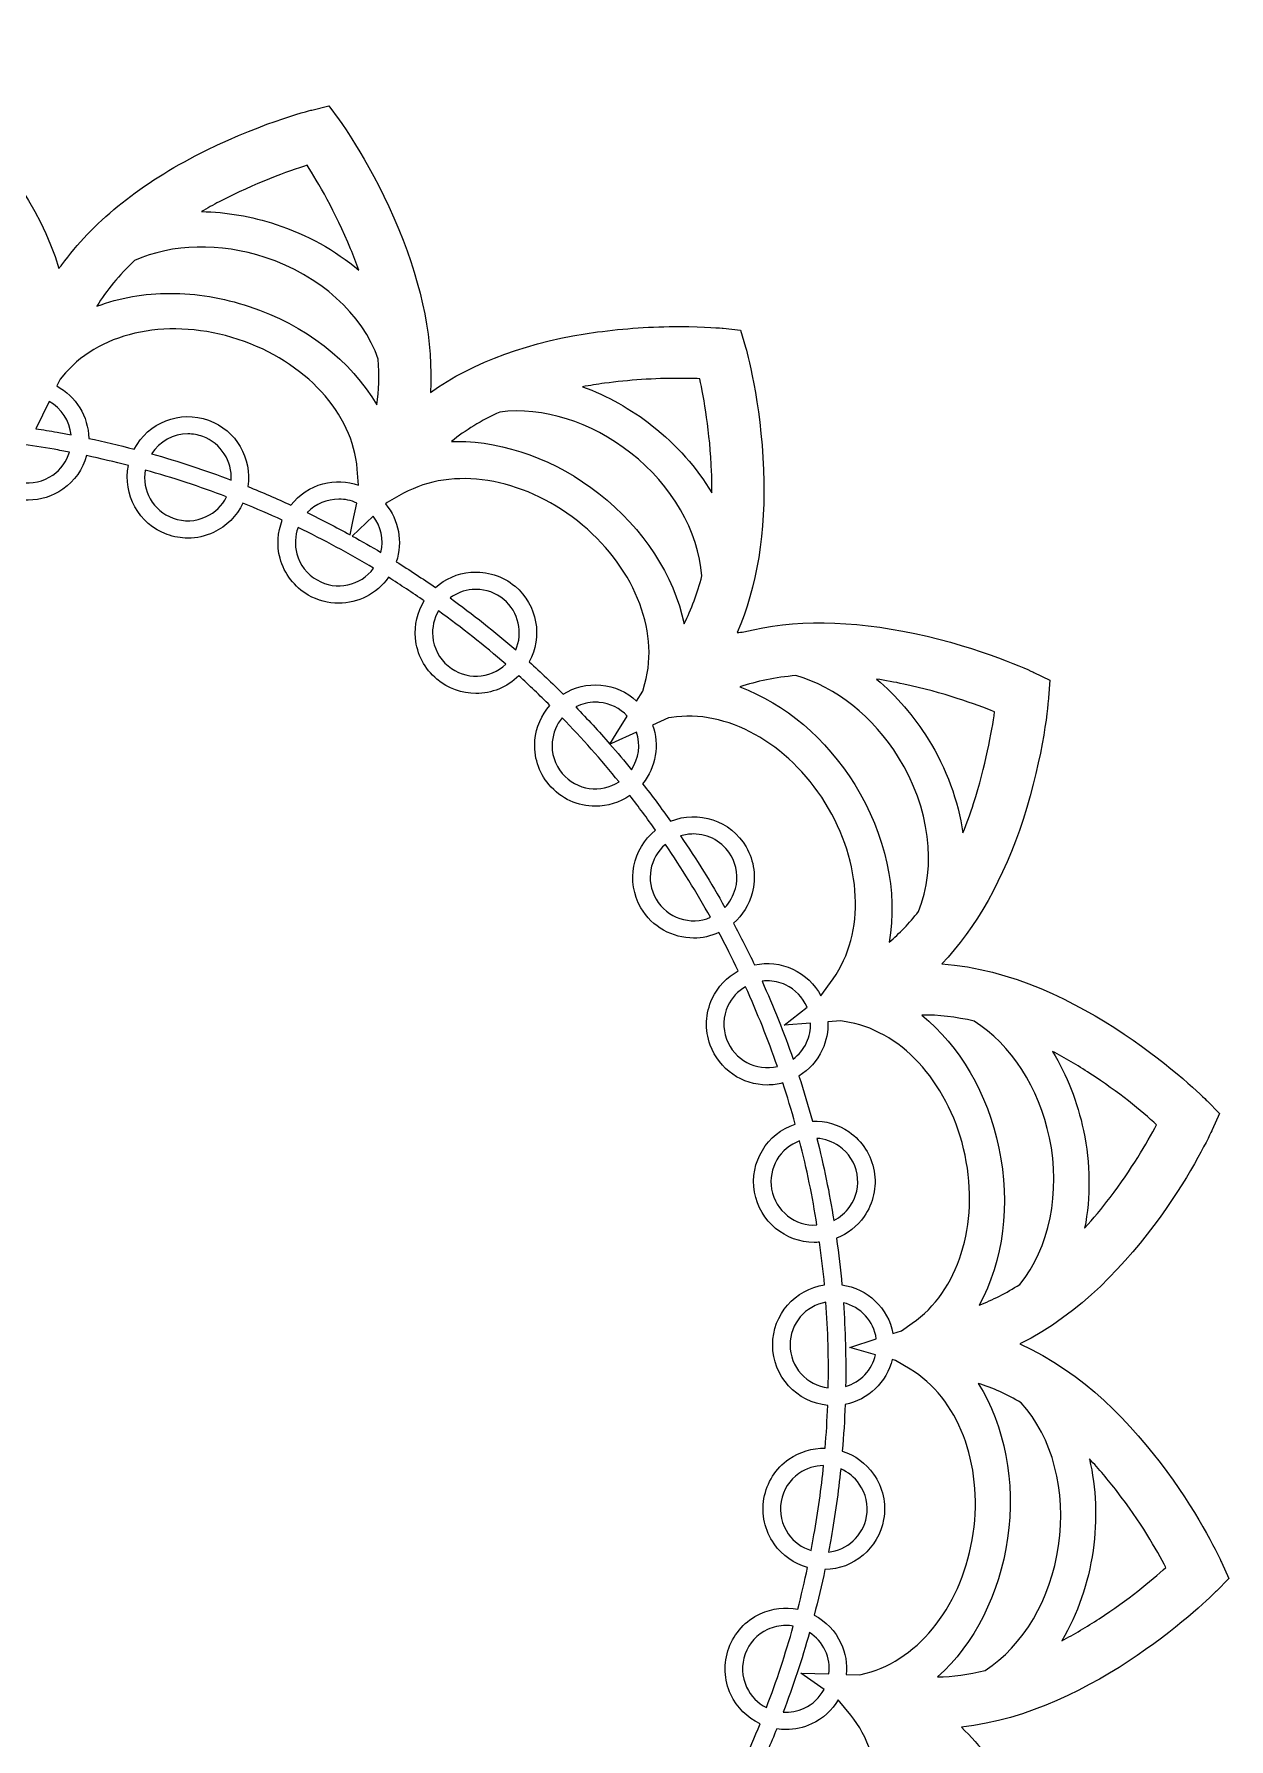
# Model space of a CAD drawing. Header units: millimetres. Extents: x 37 to 1687, y -819 to -120.
# Drawn here: x 532.8 to 670.6, y -337.6 to -141.2 of the extents above; entities that cross this region are included whole.
import ezdxf

# ---------------------------------------------------------------- set-up
doc = ezdxf.new("R2010")
doc.units = ezdxf.units.MM
doc.header["$MEASUREMENT"] = 0
doc.layers.add('Layer 3', color=7, linetype='Continuous')

msp = doc.modelspace()

# ---------------------------------------------------------------- linework, layer by layer
at = {"layer": 'Layer 3', "lineweight": 0}
for points, knots in [([(669.7, -317.27), (669.34, -316.48), (661.01, -298.54), (646.46, -292.1), (660.35, -285.28), (668.28, -268.18), (668.63, -267.43), (668.63, -267.43), (669.48, -265.57), (669.48, -265.57), (669.48, -265.57), (668.04, -264.11), (668.04, -264.11), (667.43, -263.49), (653.36, -249.42), (637.45, -248.31), (641.39, -244.19), (644.62, -238.47), (646.83, -231.66), (649.26, -224.2), (649.75, -217.9), (649.77, -217.64), (649.77, -217.64), (649.93, -215.6), (649.93, -215.6), (649.93, -215.6), (648.08, -214.72), (648.08, -214.72), (647.83, -214.6), (642.05, -211.88), (634.33, -210.23), (627.05, -208.68), (620.32, -208.6), (614.63, -210.05), (614.38, -210.07), (614.13, -210.09), (613.88, -210.13), (616.14, -204.92), (617.19, -198.48), (616.91, -191.39), (616.61, -183.54), (614.9, -177.47), (614.83, -177.22), (614.83, -177.22), (614.27, -175.26), (614.27, -175.26), (614.27, -175.26), (612.24, -175.06), (612.24, -175.06), (612.15, -175.05), (610.21, -174.86), (607.23, -174.86), (604.02, -174.86), (600.83, -175.07), (597.76, -175.49), (590.04, -176.53), (583.43, -178.93), (578.5, -182.45), (578.85, -176.76), (577.61, -170.31), (574.86, -163.66), (571.87, -156.41), (568.15, -151.27), (568, -151.05), (568, -151.05), (566.8, -149.41), (566.8, -149.41), (566.8, -149.41), (564.83, -149.91), (564.83, -149.91), (564.57, -149.97), (558.36, -151.56), (551.38, -155.2), (544.65, -158.71), (539.49, -162.93), (536.03, -167.75), (535.91, -167.88), (535.79, -168.02), (535.67, -168.16), (531.29, -153.46), (515.63, -142.76), (514.94, -142.29), (514.94, -142.29), (513.26, -141.16), (513.26, -141.16), (513.26, -141.16), (511.58, -142.29), (511.58, -142.29), (510.85, -142.78), (494.37, -154.05), (490.51, -169.37), (487.09, -164.8), (481.92, -160.64), (475.52, -157.3), (468.53, -153.66), (462.33, -152.07), (462.06, -152), (462.06, -152), (460.09, -151.51), (460.09, -151.51), (460.09, -151.51), (458.89, -153.15), (458.89, -153.15), (458.74, -153.37), (455.01, -158.55), (452.03, -165.76), (449.09, -172.88), (447.88, -179.74), (448.49, -185.72), (443.69, -182.57), (437.41, -180.4), (430.21, -179.43), (427.14, -179.01), (423.95, -178.8), (420.74, -178.8), (417.75, -178.8), (415.82, -178.99), (415.74, -179), (415.74, -179), (413.7, -179.2), (413.7, -179.2), (413.7, -179.2), (413.15, -181.16), (413.15, -181.16), (413.07, -181.41), (411.36, -187.49), (411.06, -195.33), (410.76, -203), (412, -209.86), (414.64, -215.27), (409.05, -213.93), (402.4, -214.02), (395.29, -215.54), (387.55, -217.2), (381.79, -219.91), (381.54, -220.03), (381.54, -220.03), (379.69, -220.91), (379.69, -220.91), (379.69, -220.91), (379.85, -222.94), (379.85, -222.94), (379.87, -223.21), (380.36, -229.5), (382.79, -236.97), (385.16, -244.26), (388.68, -250.27), (393.01, -254.46), (377.59, -256.15), (364.19, -269.56), (363.61, -270.15), (363.61, -270.15), (362.17, -271.6), (362.17, -271.6), (362.17, -271.6), (363.02, -273.47), (363.02, -273.47), (363.38, -274.26), (371.71, -292.2), (386.26, -298.64), (372.38, -305.46), (364.44, -322.55), (364.1, -323.31), (364.1, -323.31), (363.24, -325.17), (363.24, -325.17), (363.24, -325.17), (364.69, -326.63), (364.69, -326.63), (365.3, -327.25), (379.36, -341.32), (395.27, -342.43), (391.33, -346.55), (388.1, -352.27), (385.89, -359.08), (383.47, -366.54), (382.97, -372.84), (382.95, -373.1), (382.95, -373.1), (382.79, -375.14), (382.79, -375.14), (382.79, -375.14), (384.65, -376.02), (384.65, -376.02), (384.89, -376.13), (390.66, -378.85), (398.4, -380.51), (406.02, -382.13), (413.02, -382.14), (418.89, -380.48), (418.88, -380.5), (418.88, -380.51), (418.88, -380.53), (416.59, -385.73), (415.53, -392.24), (415.81, -399.35), (416.11, -407.2), (417.83, -413.27), (417.9, -413.52), (417.9, -413.52), (418.45, -415.48), (418.45, -415.48), (418.45, -415.48), (420.49, -415.68), (420.49, -415.68), (420.57, -415.69), (422.51, -415.87), (425.49, -415.87), (428.71, -415.87), (431.89, -415.66), (434.96, -415.25), (442.63, -414.21), (449.22, -411.83), (454.14, -408.34), (454.15, -408.6), (454.17, -408.85), (454.19, -409.11), (453.99, -414.65), (455.23, -420.69), (457.86, -427.08), (460.85, -434.32), (464.57, -439.47), (464.73, -439.69), (464.73, -439.69), (465.92, -441.33), (465.92, -441.33), (465.92, -441.33), (467.89, -440.83), (467.89, -440.83), (468.15, -440.76), (474.36, -439.17), (481.35, -435.53), (488.23, -431.95), (493.61, -427.47), (497.03, -422.51), (501.39, -437.25), (517.09, -447.98), (517.78, -448.44), (517.78, -448.44), (519.46, -449.58), (519.46, -449.58), (519.46, -449.58), (521.15, -448.44), (521.15, -448.44), (521.87, -447.95), (538.35, -436.7), (542.21, -421.37), (545.64, -425.94), (550.79, -430.09), (557.21, -433.44), (564.2, -437.08), (570.4, -438.67), (570.66, -438.73), (570.66, -438.73), (572.63, -439.23), (572.63, -439.23), (572.63, -439.23), (573.83, -437.59), (573.83, -437.59), (573.99, -437.37), (577.7, -432.22), (580.69, -424.98), (583.63, -417.85), (584.85, -410.99), (584.23, -405.01), (589.04, -408.16), (595.32, -410.33), (602.51, -411.31), (605.58, -411.72), (608.77, -411.93), (611.98, -411.93), (614.97, -411.93), (616.91, -411.74), (616.99, -411.74), (616.99, -411.74), (619.02, -411.54), (619.02, -411.54), (619.02, -411.54), (619.58, -409.58), (619.58, -409.58), (619.65, -409.32), (621.36, -403.22), (621.66, -395.41), (621.96, -387.73), (620.73, -380.88), (618.09, -375.47), (623.67, -376.8), (630.33, -376.71), (637.43, -375.2), (645.16, -373.54), (650.94, -370.82), (651.18, -370.71), (651.18, -370.71), (653.03, -369.83), (653.03, -369.83), (653.03, -369.83), (652.88, -367.79), (652.88, -367.79), (652.86, -367.53), (652.36, -361.23), (649.93, -353.77), (647.56, -346.47), (644.05, -340.46), (639.72, -336.28), (655.13, -334.58), (668.53, -321.18), (669.11, -320.59), (669.11, -320.59), (670.56, -319.13), (670.56, -319.13), (670.56, -319.13), (669.7, -317.27), (669.7, -317.27)], [0, 0, 0, 0, 1, 1, 1, 2, 2, 2, 3, 3, 3, 4, 4, 4, 5, 5, 5, 6, 6, 6, 7, 7, 7, 8, 8, 8, 9, 9, 9, 10, 10, 10, 11, 11, 11, 12, 12, 12, 13, 13, 13, 14, 14, 14, 15, 15, 15, 16, 16, 16, 17, 17, 17, 18, 18, 18, 19, 19, 19, 20, 20, 20, 21, 21, 21, 22, 22, 22, 23, 23, 23, 24, 24, 24, 25, 25, 25, 26, 26, 26, 27, 27, 27, 28, 28, 28, 29, 29, 29, 30, 30, 30, 31, 31, 31, 32, 32, 32, 33, 33, 33, 34, 34, 34, 35, 35, 35, 36, 36, 36, 37, 37, 37, 38, 38, 38, 39, 39, 39, 40, 40, 40, 41, 41, 41, 42, 42, 42, 43, 43, 43, 44, 44, 44, 45, 45, 45, 46, 46, 46, 47, 47, 47, 48, 48, 48, 49, 49, 49, 50, 50, 50, 51, 51, 51, 52, 52, 52, 53, 53, 53, 54, 54, 54, 55, 55, 55, 56, 56, 56, 57, 57, 57, 58, 58, 58, 59, 59, 59, 60, 60, 60, 61, 61, 61, 62, 62, 62, 63, 63, 63, 64, 64, 64, 65, 65, 65, 66, 66, 66, 67, 67, 67, 68, 68, 68, 69, 69, 69, 70, 70, 70, 71, 71, 71, 72, 72, 72, 73, 73, 73, 74, 74, 74, 75, 75, 75, 76, 76, 76, 77, 77, 77, 78, 78, 78, 79, 79, 79, 80, 80, 80, 81, 81, 81, 82, 82, 82, 83, 83, 83, 84, 84, 84, 85, 85, 85, 86, 86, 86, 87, 87, 87, 88, 88, 88, 89, 89, 89, 90, 90, 90, 91, 91, 91, 92, 92, 92, 93, 93, 93, 94, 94, 94, 95, 95, 95, 96, 96, 96, 97, 97, 97, 98, 98, 98, 99, 99, 99, 100, 100, 100, 101, 101, 101, 102, 102, 102, 103, 103, 103, 104, 104, 104, 104]), ([(554.16, -160.48), (558.29, -158.33), (562.11, -156.97), (564.3, -156.28), (565.52, -158.19), (567.55, -161.65), (569.31, -165.92), (569.65, -166.74), (569.96, -167.56), (570.25, -168.37), (567.54, -166.07), (564.29, -164.26), (560.71, -163.09), (557.9, -162.16), (554.97, -161.66), (552.1, -161.62), (552.78, -161.23), (553.46, -160.85), (554.16, -160.48)], [0, 0, 0, 0, 1, 1, 1, 2, 2, 2, 3, 3, 3, 4, 4, 4, 5, 5, 5, 6, 6, 6, 6]), ([(544.41, -167.25), (548.78, -165.31), (554.26, -165.18), (559.46, -166.89), (565.71, -168.94), (570.7, -173.44), (572.5, -178.63), (572.62, -180.48), (572.56, -182.24), (572.32, -183.89), (569.38, -178.81), (564.03, -174.65), (557.6, -172.54), (554.57, -171.54), (551.49, -171.04), (548.51, -171.04), (545.53, -171.04), (542.66, -171.54), (540.05, -172.52), (541.16, -170.7), (542.62, -168.94), (544.41, -167.25)], [0, 0, 0, 0, 1, 1, 1, 2, 2, 2, 3, 3, 3, 4, 4, 4, 5, 5, 5, 6, 6, 6, 7, 7, 7, 7]), ([(536.44, -180.21), (540.63, -175.36), (548.63, -173.8), (556.35, -176.34), (564.07, -178.88), (569.58, -184.88), (570.07, -191.28), (570.07, -191.28), (570.22, -193.13), (570.22, -193.13), (568.91, -192.67), (567.49, -192.62), (566.12, -192.98), (564.64, -193.38), (563.36, -194.24), (562.43, -195.44), (560.79, -194.69), (559.14, -193.98), (557.46, -193.3), (557.96, -190.07), (556.13, -186.82), (552.94, -185.66), (549.61, -184.45), (545.96, -185.94), (544.36, -188.99), (542.62, -188.54), (540.88, -188.12), (539.12, -187.75), (539.07, -185.21), (537.63, -182.9), (535.43, -181.71), (535.43, -181.71), (535.81, -180.94), (535.81, -180.94), (535.81, -180.94), (536.44, -180.21), (536.44, -180.21)], [0, 0, 0, 0, 1, 1, 1, 2, 2, 2, 3, 3, 3, 4, 4, 4, 5, 5, 5, 6, 6, 6, 7, 7, 7, 8, 8, 8, 9, 9, 9, 10, 10, 10, 11, 11, 11, 12, 12, 12, 12]), ([(598.57, -181.4), (601.37, -181.02), (604.29, -180.83), (607.23, -180.83), (608.02, -180.83), (608.8, -180.84), (609.55, -180.87), (610.03, -183.08), (610.74, -187.01), (610.92, -191.62), (610.95, -192.43), (610.96, -193.23), (610.95, -194.03), (609.21, -191.13), (606.88, -188.49), (604.08, -186.29), (601.62, -184.36), (598.88, -182.83), (596.05, -181.8), (596.88, -181.65), (597.72, -181.51), (598.57, -181.4)], [0, 0, 0, 0, 1, 1, 1, 2, 2, 2, 3, 3, 3, 4, 4, 4, 5, 5, 5, 6, 6, 6, 7, 7, 7, 7]), ([(533.01, -186.64), (533.01, -186.64), (534.55, -183.5), (534.55, -183.5), (535.96, -184.29), (536.92, -185.73), (537.09, -187.35), (536.55, -187.24), (536.01, -187.13), (535.46, -187.04), (534.65, -186.89), (533.83, -186.76), (533.01, -186.64)], [0, 0, 0, 0, 1, 1, 1, 2, 2, 2, 3, 3, 3, 4, 4, 4, 4]), ([(586.5, -184.71), (591.51, -184.1), (597.01, -185.82), (601.61, -189.44), (606.35, -193.17), (609.4, -198.45), (609.8, -203.6), (609.28, -205.61), (608.59, -207.46), (607.75, -209.11), (606.57, -203.53), (603.07, -198.16), (597.93, -194.11), (593.01, -190.24), (587.08, -188.09), (581.56, -188.09), (581.36, -188.09), (581.15, -188.09), (580.94, -188.1), (582.52, -186.82), (584.39, -185.68), (586.5, -184.71)], [0, 0, 0, 0, 1, 1, 1, 2, 2, 2, 3, 3, 3, 4, 4, 4, 5, 5, 5, 6, 6, 6, 7, 7, 7, 7]), ([(614.55, -340.43), (613.16, -339.88), (611.64, -339.79), (610.17, -340.18), (608.37, -340.66), (606.86, -341.82), (605.92, -343.44), (604.99, -345.06), (604.74, -346.95), (605.22, -348.75), (605.65, -350.36), (606.62, -351.73), (607.97, -352.67), (607.09, -354.07), (606.18, -355.44), (605.24, -356.8), (602.33, -355.02), (598.47, -355.57), (596.21, -358.26), (593.87, -361.05), (594.09, -365.15), (596.61, -367.69), (595.5, -368.91), (594.37, -370.12), (593.2, -371.29), (590.65, -369.04), (586.76, -368.92), (584.08, -371.17), (582.65, -372.37), (581.77, -374.06), (581.61, -375.92), (581.46, -377.57), (581.89, -379.17), (582.81, -380.5), (581.51, -381.52), (580.19, -382.5), (578.83, -383.46), (576.71, -380.82), (572.91, -380.03), (569.89, -381.78), (566.74, -383.6), (565.54, -387.52), (567.03, -390.76), (565.57, -391.54), (564.09, -392.28), (562.6, -392.99), (560.97, -390.01), (557.36, -388.56), (554.07, -389.76), (550.64, -391.01), (548.78, -394.68), (549.7, -398.14), (548.13, -398.66), (546.55, -399.13), (544.96, -399.57), (544.49, -398.15), (543.59, -396.91), (542.34, -396.04), (540.8, -394.96), (538.95, -394.55), (537.11, -394.88), (535.26, -395.2), (533.66, -396.22), (532.59, -397.75), (531.63, -399.12), (531.21, -400.73), (531.35, -402.37), (529.71, -402.6), (528.07, -402.79), (526.43, -402.94), (525.93, -399.57), (523.02, -396.97), (519.51, -396.97), (515.87, -396.97), (512.87, -399.76), (512.54, -403.31), (510.9, -403.25), (509.25, -403.15), (507.6, -403.02), (507.63, -401.53), (507.2, -400.08), (506.34, -398.85), (505.27, -397.32), (503.66, -396.29), (501.82, -395.97), (498.24, -395.34), (494.81, -397.56), (493.86, -400.99), (492.24, -400.65), (490.63, -400.27), (489.04, -399.86), (489.33, -398.4), (489.16, -396.9), (488.52, -395.54), (487.73, -393.84), (486.33, -392.56), (484.57, -391.92), (482.81, -391.28), (480.91, -391.36), (479.22, -392.15), (477.72, -392.85), (476.54, -394.03), (475.85, -395.51), (474.31, -394.89), (472.79, -394.24), (471.29, -393.56), (471.85, -392.17), (471.94, -390.65), (471.55, -389.18), (471.07, -387.37), (469.91, -385.86), (468.29, -384.93), (466.67, -383.99), (464.78, -383.75), (462.98, -384.23), (461.37, -384.66), (460, -385.63), (459.06, -386.97), (457.66, -386.1), (456.28, -385.19), (454.92, -384.25), (455.71, -382.98), (456.07, -381.49), (455.94, -379.97), (455.78, -378.11), (454.9, -376.42), (453.47, -375.22), (450.67, -372.88), (446.57, -373.1), (444.04, -375.62), (442.81, -374.51), (441.61, -373.38), (440.44, -372.21), (442.69, -369.66), (442.81, -365.77), (440.56, -363.09), (438.22, -360.3), (434.16, -359.8), (431.23, -361.82), (430.21, -360.52), (429.23, -359.19), (428.27, -357.84), (429.43, -356.92), (430.26, -355.66), (430.65, -354.21), (431.13, -352.4), (430.88, -350.51), (429.95, -348.89), (429.01, -347.27), (427.5, -346.12), (425.7, -345.63), (424.1, -345.21), (422.45, -345.35), (420.97, -346.03), (420.19, -344.57), (419.45, -343.1), (418.74, -341.61), (421.72, -339.98), (423.17, -336.37), (421.97, -333.08), (420.72, -329.64), (417.05, -327.78), (413.59, -328.71), (413.07, -327.14), (412.6, -325.56), (412.16, -323.96), (415.4, -322.89), (417.46, -319.57), (416.85, -316.11), (416.22, -312.52), (412.93, -310.05), (409.36, -310.36), (409.13, -308.72), (408.94, -307.08), (408.79, -305.43), (412.16, -304.93), (414.76, -302.03), (414.76, -298.52), (414.76, -294.88), (411.97, -291.88), (408.42, -291.55), (408.48, -289.9), (408.58, -288.25), (408.71, -286.61), (408.77, -286.61), (408.83, -286.61), (408.88, -286.61), (410.3, -286.61), (411.69, -286.18), (412.88, -285.34), (414.41, -284.27), (415.44, -282.67), (415.76, -280.83), (416.39, -277.25), (414.17, -273.82), (410.74, -272.87), (411.08, -271.25), (411.46, -269.64), (411.87, -268.05), (412.33, -268.14), (412.78, -268.18), (413.23, -268.18), (416.09, -268.18), (418.78, -266.42), (419.81, -263.58), (420.45, -261.82), (420.37, -259.92), (419.58, -258.23), (418.88, -256.73), (417.7, -255.55), (416.22, -254.85), (416.84, -253.32), (417.49, -251.8), (418.17, -250.31), (418.99, -250.63), (419.85, -250.8), (420.73, -250.8), (421.34, -250.8), (421.95, -250.72), (422.55, -250.56), (424.36, -250.07), (425.87, -248.91), (426.8, -247.3), (428.63, -244.13), (427.69, -240.12), (424.76, -238.07), (425.63, -236.67), (426.54, -235.29), (427.48, -233.93), (428.61, -234.62), (429.87, -234.97), (431.14, -234.97), (433.14, -234.97), (435.13, -234.12), (436.51, -232.47), (437.71, -231.04), (438.28, -229.23), (438.12, -227.36), (437.98, -225.71), (437.27, -224.2), (436.11, -223.04), (437.22, -221.82), (438.35, -220.62), (439.52, -219.45), (440.63, -220.43), (442.02, -221.04), (443.53, -221.17), (443.74, -221.19), (443.95, -221.2), (444.16, -221.2), (445.8, -221.2), (447.37, -220.63), (448.64, -219.56), (450.08, -218.36), (450.95, -216.67), (451.12, -214.81), (451.26, -213.17), (450.83, -211.57), (449.91, -210.23), (451.21, -209.22), (452.54, -208.24), (453.89, -207.28), (454.81, -208.43), (456.07, -209.26), (457.52, -209.65), (458.13, -209.82), (458.74, -209.9), (459.35, -209.9), (460.56, -209.9), (461.76, -209.58), (462.84, -208.96), (464.46, -208.02), (465.61, -206.51), (466.1, -204.7), (466.52, -203.11), (466.38, -201.46), (465.7, -199.98), (467.16, -199.2), (468.63, -198.45), (470.12, -197.74), (471.35, -200.02), (473.74, -201.4), (476.27, -201.4), (477.06, -201.4), (477.87, -201.26), (478.65, -200.97), (480.41, -200.33), (481.81, -199.05), (482.6, -197.35), (483.31, -195.85), (483.45, -194.18), (483.02, -192.59), (484.59, -192.08), (486.17, -191.6), (487.76, -191.16), (488.71, -194.02), (491.4, -195.97), (494.4, -195.97), (494.8, -195.97), (495.21, -195.93), (495.62, -195.86), (499.21, -195.23), (501.68, -191.93), (501.37, -188.36), (503.01, -188.13), (504.65, -187.94), (506.3, -187.79), (506.79, -191.17), (509.7, -193.77), (513.21, -193.77), (516.85, -193.77), (519.85, -190.98), (520.18, -187.42), (521.83, -187.48), (523.48, -187.58), (525.13, -187.72), (525.05, -191.11), (527.46, -194.16), (530.9, -194.77), (531.31, -194.84), (531.73, -194.87), (532.13, -194.87), (533.56, -194.87), (534.94, -194.44), (536.13, -193.61), (537.48, -192.66), (538.43, -191.31), (538.86, -189.74), (540.48, -190.09), (542.09, -190.47), (543.69, -190.88), (543.03, -194.21), (544.87, -197.62), (548.15, -198.82), (548.93, -199.1), (549.74, -199.25), (550.55, -199.25), (551.56, -199.25), (552.56, -199.02), (553.5, -198.59), (555, -197.89), (556.18, -196.71), (556.88, -195.22), (558.41, -195.84), (559.93, -196.49), (561.43, -197.18), (560.88, -198.57), (560.78, -200.09), (561.17, -201.56), (561.66, -203.36), (562.82, -204.87), (564.43, -205.81), (565.53, -206.44), (566.74, -206.74), (567.92, -206.74), (570.15, -206.74), (572.32, -205.68), (573.66, -203.76), (575.06, -204.64), (576.44, -205.55), (577.8, -206.49), (577.01, -207.76), (576.65, -209.24), (576.78, -210.76), (576.95, -212.63), (577.82, -214.31), (579.26, -215.51), (580.56, -216.61), (582.16, -217.15), (583.75, -217.15), (585.55, -217.15), (587.34, -216.45), (588.69, -215.11), (589.91, -216.22), (591.11, -217.36), (592.28, -218.53), (591.3, -219.64), (590.69, -221.03), (590.56, -222.54), (590.39, -224.4), (590.96, -226.22), (592.17, -227.65), (593.55, -229.3), (595.54, -230.15), (597.53, -230.15), (598.91, -230.15), (600.3, -229.74), (601.5, -228.91), (602.51, -230.21), (603.49, -231.54), (604.45, -232.9), (601.81, -235.02), (601.03, -238.82), (602.77, -241.84), (604.07, -244.08), (606.43, -245.34), (608.85, -245.34), (609.83, -245.34), (610.82, -245.13), (611.76, -244.7), (612.54, -246.16), (613.28, -247.64), (613.99, -249.13), (612.68, -249.84), (611.63, -250.93), (610.99, -252.31), (610.2, -254), (610.12, -255.9), (610.76, -257.66), (611.79, -260.5), (614.48, -262.27), (617.34, -262.27), (617.94, -262.27), (618.54, -262.19), (619.14, -262.03), (619.65, -263.6), (620.13, -265.18), (620.56, -266.77), (617.32, -267.84), (615.26, -271.16), (615.87, -274.62), (616.47, -278.02), (619.43, -280.41), (622.76, -280.41), (622.96, -280.41), (623.16, -280.4), (623.37, -280.38), (623.59, -282.02), (623.78, -283.66), (623.94, -285.3), (620.56, -285.8), (617.96, -288.71), (617.96, -292.22), (617.96, -295.86), (620.75, -298.85), (624.31, -299.19), (624.24, -300.83), (624.15, -302.48), (624.01, -304.13), (622.53, -304.1), (621.08, -304.52), (619.84, -305.39), (618.31, -306.46), (617.29, -308.07), (616.96, -309.91), (616.64, -311.75), (617.05, -313.61), (618.12, -315.14), (619.07, -316.49), (620.42, -317.44), (621.99, -317.87), (621.64, -319.49), (621.26, -321.1), (620.85, -322.69), (619.4, -322.4), (617.9, -322.57), (616.53, -323.21), (614.83, -324), (613.55, -325.4), (612.91, -327.16), (612.27, -328.91), (612.35, -330.82), (613.14, -332.51), (613.84, -334.01), (615.02, -335.19), (616.5, -335.88), (615.89, -337.42), (615.24, -338.93), (614.55, -340.43)], [0, 0, 0, 0, 1, 1, 1, 2, 2, 2, 3, 3, 3, 4, 4, 4, 5, 5, 5, 6, 6, 6, 7, 7, 7, 8, 8, 8, 9, 9, 9, 10, 10, 10, 11, 11, 11, 12, 12, 12, 13, 13, 13, 14, 14, 14, 15, 15, 15, 16, 16, 16, 17, 17, 17, 18, 18, 18, 19, 19, 19, 20, 20, 20, 21, 21, 21, 22, 22, 22, 23, 23, 23, 24, 24, 24, 25, 25, 25, 26, 26, 26, 27, 27, 27, 28, 28, 28, 29, 29, 29, 30, 30, 30, 31, 31, 31, 32, 32, 32, 33, 33, 33, 34, 34, 34, 35, 35, 35, 36, 36, 36, 37, 37, 37, 38, 38, 38, 39, 39, 39, 40, 40, 40, 41, 41, 41, 42, 42, 42, 43, 43, 43, 44, 44, 44, 45, 45, 45, 46, 46, 46, 47, 47, 47, 48, 48, 48, 49, 49, 49, 50, 50, 50, 51, 51, 51, 52, 52, 52, 53, 53, 53, 54, 54, 54, 55, 55, 55, 56, 56, 56, 57, 57, 57, 58, 58, 58, 59, 59, 59, 60, 60, 60, 61, 61, 61, 62, 62, 62, 63, 63, 63, 64, 64, 64, 65, 65, 65, 66, 66, 66, 67, 67, 67, 68, 68, 68, 69, 69, 69, 70, 70, 70, 71, 71, 71, 72, 72, 72, 73, 73, 73, 74, 74, 74, 75, 75, 75, 76, 76, 76, 77, 77, 77, 78, 78, 78, 79, 79, 79, 80, 80, 80, 81, 81, 81, 82, 82, 82, 83, 83, 83, 84, 84, 84, 85, 85, 85, 86, 86, 86, 87, 87, 87, 88, 88, 88, 89, 89, 89, 90, 90, 90, 91, 91, 91, 92, 92, 92, 93, 93, 93, 94, 94, 94, 95, 95, 95, 96, 96, 96, 97, 97, 97, 98, 98, 98, 99, 99, 99, 100, 100, 100, 101, 101, 101, 102, 102, 102, 103, 103, 103, 104, 104, 104, 105, 105, 105, 106, 106, 106, 107, 107, 107, 108, 108, 108, 109, 109, 109, 110, 110, 110, 111, 111, 111, 112, 112, 112, 113, 113, 113, 114, 114, 114, 115, 115, 115, 116, 116, 116, 117, 117, 117, 118, 118, 118, 119, 119, 119, 120, 120, 120, 121, 121, 121, 122, 122, 122, 123, 123, 123, 124, 124, 124, 125, 125, 125, 126, 126, 126, 127, 127, 127, 128, 128, 128, 129, 129, 129, 130, 130, 130, 131, 131, 131, 132, 132, 132, 133, 133, 133, 134, 134, 134, 135, 135, 135, 136, 136, 136, 137, 137, 137, 138, 138, 138, 139, 139, 139, 140, 140, 140, 141, 141, 141, 142, 142, 142, 143, 143, 143, 144, 144, 144, 145, 145, 145, 146, 146, 146, 147, 147, 147, 148, 148, 148, 149, 149, 149, 150, 150, 150, 151, 151, 151, 152, 152, 152, 153, 153, 153, 154, 154, 154, 155, 155, 155, 156, 156, 156, 156]), ([(535.12, -189.01), (535.71, -189.11), (536.3, -189.23), (536.89, -189.34), (536.57, -190.4), (535.91, -191.32), (534.99, -191.97), (533.89, -192.73), (532.57, -193.03), (531.25, -192.8), (528.84, -192.37), (527.14, -190.27), (527.12, -187.9), (529.79, -188.18), (532.45, -188.54), (535.12, -189.01)], [0, 0, 0, 0, 1, 1, 1, 2, 2, 2, 3, 3, 3, 4, 4, 4, 5, 5, 5, 5]), ([(546.35, -189.52), (547.28, -188.1), (548.87, -187.24), (550.55, -187.24), (551.12, -187.24), (551.69, -187.34), (552.26, -187.54), (554.38, -188.32), (555.67, -190.4), (555.53, -192.55), (552.53, -191.42), (549.47, -190.4), (546.35, -189.52)], [0, 0, 0, 0, 1, 1, 1, 2, 2, 2, 3, 3, 3, 4, 4, 4, 4]), ([(555.01, -194.49), (554.51, -195.49), (553.69, -196.29), (552.66, -196.77), (551.45, -197.34), (550.09, -197.4), (548.84, -196.94), (546.53, -196.1), (545.22, -193.73), (545.62, -191.4), (548.81, -192.29), (551.94, -193.32), (555.01, -194.49)], [0, 0, 0, 0, 1, 1, 1, 2, 2, 2, 3, 3, 3, 4, 4, 4, 4]), ([(575.42, -194.08), (581.02, -190.96), (589.07, -192.23), (595.45, -197.26), (601.84, -202.28), (604.96, -209.81), (603.24, -215.99), (603.24, -215.99), (602.99, -216.88), (602.99, -216.88), (602.99, -216.88), (602.28, -218.02), (602.28, -218.02), (601.15, -216.96), (599.71, -216.31), (598.14, -216.18), (596.6, -216.04), (595.1, -216.42), (593.81, -217.23), (592.54, -215.95), (591.23, -214.72), (589.9, -213.51), (591.46, -210.65), (590.85, -206.97), (588.26, -204.79), (586.82, -203.59), (585.01, -203.02), (583.15, -203.18), (581.62, -203.31), (580.21, -203.94), (579.09, -204.94), (577.61, -203.92), (576.1, -202.92), (574.57, -201.97), (575.34, -199.67), (574.85, -197.15), (573.34, -195.31), (573.34, -195.31), (573.5, -195.15), (573.5, -195.15), (573.5, -195.15), (575.42, -194.08), (575.42, -194.08)], [0, 0, 0, 0, 1, 1, 1, 2, 2, 2, 3, 3, 3, 4, 4, 4, 5, 5, 5, 6, 6, 6, 7, 7, 7, 8, 8, 8, 9, 9, 9, 10, 10, 10, 11, 11, 11, 12, 12, 12, 13, 13, 13, 14, 14, 14, 14]), ([(569.57, -197.32), (569.57, -197.32), (569.25, -198.87), (569.25, -198.87), (567.62, -197.98), (565.97, -197.12), (564.3, -196.31), (565.26, -195.3), (566.58, -194.75), (567.94, -194.75), (568.64, -194.75), (569.35, -194.89), (570.01, -195.2), (570.01, -195.2), (569.57, -197.32), (569.57, -197.32)], [0, 0, 0, 0, 1, 1, 1, 2, 2, 2, 3, 3, 3, 4, 4, 4, 5, 5, 5, 5]), ([(571.96, -202.71), (570.47, -204.73), (567.66, -205.36), (565.43, -204.07), (564.28, -203.41), (563.45, -202.33), (563.1, -201.04), (562.83, -200.03), (562.89, -198.99), (563.24, -198.02), (566.22, -199.45), (569.13, -201.02), (571.96, -202.71)], [0, 0, 0, 0, 1, 1, 1, 2, 2, 2, 3, 3, 3, 4, 4, 4, 4]), ([(572.8, -200.89), (571.71, -200.24), (570.61, -199.61), (569.5, -199), (569.5, -199), (571.9, -196.7), (571.9, -196.7), (572.8, -197.88), (573.14, -199.42), (572.8, -200.89)], [0, 0, 0, 0, 1, 1, 1, 2, 2, 2, 3, 3, 3, 3]), ([(580.78, -206.14), (581.51, -205.59), (582.38, -205.25), (583.32, -205.17), (583.47, -205.16), (583.62, -205.15), (583.76, -205.15), (584.94, -205.15), (586.06, -205.56), (586.97, -206.32), (588.7, -207.77), (589.2, -210.16), (588.34, -212.13), (585.91, -210.02), (583.38, -208.02), (580.78, -206.14)], [0, 0, 0, 0, 1, 1, 1, 2, 2, 2, 3, 3, 3, 4, 4, 4, 5, 5, 5, 5]), ([(587.19, -213.78), (585.37, -215.51), (582.51, -215.63), (580.54, -213.98), (579.52, -213.12), (578.89, -211.92), (578.77, -210.59), (578.68, -209.55), (578.92, -208.53), (579.44, -207.64), (582.11, -209.56), (584.7, -211.61), (587.19, -213.78)], [0, 0, 0, 0, 1, 1, 1, 2, 2, 2, 3, 3, 3, 4, 4, 4, 4]), ([(620.63, -215.09), (625.26, -216.4), (629.57, -219.83), (632.48, -224.51), (636.06, -230.29), (636.93, -237.09), (634.76, -242.29), (633.7, -243.63), (632.57, -244.82), (631.4, -245.81), (632.41, -240.03), (630.99, -233.4), (627.42, -227.64), (624.11, -222.3), (619.36, -218.3), (614.17, -216.4), (616.12, -215.73), (618.28, -215.29), (620.63, -215.09)], [0, 0, 0, 0, 1, 1, 1, 2, 2, 2, 3, 3, 3, 4, 4, 4, 5, 5, 5, 6, 6, 6, 6]), ([(633.07, -216.06), (637.63, -217.04), (641.42, -218.41), (643.55, -219.27), (643.23, -221.54), (642.53, -225.49), (641.12, -229.83), (640.75, -230.98), (640.34, -232.11), (639.89, -233.2), (639.35, -229.49), (637.99, -225.81), (635.88, -222.4), (634.24, -219.77), (632.21, -217.41), (629.92, -215.49), (630.96, -215.65), (632.01, -215.84), (633.07, -216.06)], [0, 0, 0, 0, 1, 1, 1, 2, 2, 2, 3, 3, 3, 4, 4, 4, 5, 5, 5, 6, 6, 6, 6]), ([(600.25, -227.34), (598.16, -228.7), (595.34, -228.32), (593.7, -226.36), (592.84, -225.34), (592.43, -224.04), (592.55, -222.71), (592.64, -221.68), (593.04, -220.73), (593.69, -219.95), (595.98, -222.3), (598.17, -224.77), (600.25, -227.34)], [0, 0, 0, 0, 1, 1, 1, 2, 2, 2, 3, 3, 3, 4, 4, 4, 4]), ([(599.92, -221.81), (599.92, -221.81), (599.19, -222.98), (599.19, -222.98), (597.91, -221.52), (596.61, -220.09), (595.26, -218.7), (595.96, -218.34), (596.73, -218.15), (597.52, -218.15), (597.67, -218.15), (597.82, -218.16), (597.96, -218.17), (599.22, -218.28), (600.35, -218.84), (601.2, -219.76), (601.2, -219.76), (599.92, -221.81), (599.92, -221.81)], [0, 0, 0, 0, 1, 1, 1, 2, 2, 2, 3, 3, 3, 4, 4, 4, 5, 5, 5, 6, 6, 6, 6]), ([(624.02, -229.75), (628.3, -236.66), (628.67, -244.8), (624.93, -250.02), (624.93, -250.02), (623.52, -252), (623.52, -252), (622.81, -250.65), (621.69, -249.58), (620.29, -248.92), (618.89, -248.27), (617.35, -248.11), (615.87, -248.43), (615.1, -246.81), (614.29, -245.2), (613.44, -243.62), (614.48, -242.71), (615.23, -241.52), (615.6, -240.15), (616.08, -238.35), (615.83, -236.46), (614.9, -234.84), (613.13, -231.77), (609.37, -230.56), (606.18, -231.87), (605.14, -230.4), (604.07, -228.96), (602.97, -227.55), (604.52, -225.64), (604.93, -223.06), (604.12, -220.79), (604.12, -220.79), (605.97, -219.97), (605.97, -219.97), (605.97, -219.97), (606.28, -219.92), (606.28, -219.92), (612.61, -218.9), (619.74, -222.85), (624.02, -229.75)], [0, 0, 0, 0, 1, 1, 1, 2, 2, 2, 3, 3, 3, 4, 4, 4, 5, 5, 5, 6, 6, 6, 7, 7, 7, 8, 8, 8, 9, 9, 9, 10, 10, 10, 11, 11, 11, 12, 12, 12, 13, 13, 13, 13]), ([(602.28, -221.61), (602.75, -223.05), (602.53, -224.66), (601.68, -225.93), (600.87, -224.93), (600.04, -223.95), (599.19, -222.98), (599.19, -222.98), (599.38, -222.9), (599.38, -222.9), (599.38, -222.9), (602.28, -221.61), (602.28, -221.61)], [0, 0, 0, 0, 1, 1, 1, 2, 2, 2, 3, 3, 3, 4, 4, 4, 4]), ([(607.35, -233.57), (607.84, -233.42), (608.33, -233.34), (608.83, -233.34), (610.56, -233.34), (612.24, -234.24), (613.17, -235.84), (613.83, -237), (614.01, -238.35), (613.67, -239.64), (613.44, -240.46), (613.02, -241.2), (612.45, -241.8), (610.88, -239), (609.18, -236.25), (607.35, -233.57)], [0, 0, 0, 0, 1, 1, 1, 2, 2, 2, 3, 3, 3, 4, 4, 4, 5, 5, 5, 5]), ([(610.79, -242.94), (608.5, -243.92), (605.78, -243.05), (604.51, -240.84), (603.28, -238.72), (603.79, -236.07), (605.59, -234.54), (607.46, -237.28), (609.2, -240.08), (610.79, -242.94)], [0, 0, 0, 0, 1, 1, 1, 2, 2, 2, 3, 3, 3, 3]), ([(618.5, -260.13), (616.06, -260.71), (613.51, -259.39), (612.64, -256.98), (612.18, -255.72), (612.24, -254.36), (612.8, -253.15), (613.24, -252.21), (613.95, -251.45), (614.83, -250.94), (616.19, -253.96), (617.42, -257.02), (618.5, -260.13)], [0, 0, 0, 0, 1, 1, 1, 2, 2, 2, 3, 3, 3, 4, 4, 4, 4]), ([(619.27, -255.36), (619.27, -255.36), (622.33, -255.13), (622.33, -255.13), (622.35, -255.9), (622.2, -256.66), (621.87, -257.38), (621.51, -258.14), (620.98, -258.79), (620.32, -259.28), (619.26, -256.24), (618.06, -253.25), (616.73, -250.31), (616.93, -250.28), (617.14, -250.26), (617.34, -250.26), (618.06, -250.26), (618.78, -250.42), (619.45, -250.73), (620.57, -251.26), (621.43, -252.16), (621.92, -253.28), (621.92, -253.28), (619.27, -255.36), (619.27, -255.36)], [0, 0, 0, 0, 1, 1, 1, 2, 2, 2, 3, 3, 3, 4, 4, 4, 5, 5, 5, 6, 6, 6, 7, 7, 7, 8, 8, 8, 8]), ([(631.83, -290.9), (631.28, -287.99), (628.9, -285.72), (625.94, -285.3), (625.78, -283.5), (625.57, -281.71), (625.32, -279.93), (626.6, -279.43), (627.7, -278.57), (628.5, -277.42), (629.57, -275.89), (629.98, -274.03), (629.66, -272.19), (629.33, -270.35), (628.31, -268.75), (626.78, -267.67), (625.52, -266.8), (624.05, -266.37), (622.54, -266.42), (622.07, -264.68), (621.55, -262.95), (620.99, -261.24), (622.15, -260.53), (623.09, -259.49), (623.68, -258.22), (624.16, -257.19), (624.37, -256.09), (624.33, -254.98), (624.33, -254.98), (625.83, -254.87), (625.83, -254.87), (625.83, -254.87), (626.83, -255.06), (626.83, -255.06), (633.13, -256.26), (638.48, -262.42), (640.14, -270.37), (641.8, -278.32), (639.35, -286.1), (634.06, -289.72), (634.06, -289.72), (632.8, -290.59), (632.8, -290.59), (632.8, -290.59), (631.83, -290.9), (631.83, -290.9)], [0, 0, 0, 0, 1, 1, 1, 2, 2, 2, 3, 3, 3, 4, 4, 4, 5, 5, 5, 6, 6, 6, 7, 7, 7, 8, 8, 8, 9, 9, 9, 10, 10, 10, 11, 11, 11, 12, 12, 12, 13, 13, 13, 14, 14, 14, 15, 15, 15, 15]), ([(641.19, -254.91), (645.44, -257.6), (648.68, -262.61), (649.87, -268.34), (651.19, -274.62), (649.87, -281.09), (646.44, -285.25), (644.88, -286.25), (643.31, -287.05), (641.77, -287.63), (644.54, -282.59), (645.4, -275.99), (644.05, -269.55), (642.73, -263.23), (639.53, -257.76), (635.14, -254.21), (637.07, -254.18), (639.09, -254.41), (641.19, -254.91)], [0, 0, 0, 0, 1, 1, 1, 2, 2, 2, 3, 3, 3, 4, 4, 4, 5, 5, 5, 6, 6, 6, 6]), ([(654.52, -260.93), (657.85, -263.09), (660.49, -265.28), (662.22, -266.84), (661.1, -268.96), (659.32, -272), (656.86, -275.24), (655.9, -276.49), (654.92, -277.68), (653.92, -278.78), (654.63, -275.18), (654.59, -271.34), (653.79, -267.52), (653.11, -264.24), (651.88, -261.13), (650.21, -258.39), (651.65, -259.14), (653.09, -259.99), (654.52, -260.93)], [0, 0, 0, 0, 1, 1, 1, 2, 2, 2, 3, 3, 3, 4, 4, 4, 5, 5, 5, 6, 6, 6, 6]), ([(623.07, -278.4), (620.57, -278.55), (618.29, -276.8), (617.84, -274.28), (617.41, -271.85), (618.83, -269.52), (621.07, -268.71), (621.89, -271.91), (622.55, -275.14), (623.07, -278.4)], [0, 0, 0, 0, 1, 1, 1, 2, 2, 2, 3, 3, 3, 3]), ([(623.06, -268.42), (623.98, -268.47), (624.86, -268.78), (625.63, -269.31), (626.73, -270.08), (627.46, -271.23), (627.69, -272.54), (627.92, -273.86), (627.63, -275.18), (626.86, -276.28), (626.38, -276.97), (625.74, -277.51), (625.01, -277.88), (624.5, -274.7), (623.85, -271.54), (623.06, -268.42)], [0, 0, 0, 0, 1, 1, 1, 2, 2, 2, 3, 3, 3, 4, 4, 4, 5, 5, 5, 5]), ([(624.36, -297.18), (621.89, -296.88), (619.96, -294.77), (619.96, -292.22), (619.96, -289.76), (621.75, -287.71), (624.1, -287.3), (624.34, -290.58), (624.43, -293.87), (624.36, -297.18)], [0, 0, 0, 0, 1, 1, 1, 2, 2, 2, 3, 3, 3, 3]), ([(626.11, -287.36), (628.1, -287.83), (629.62, -289.48), (629.91, -291.53), (629.91, -291.53), (626.85, -292.53), (626.85, -292.53), (626.85, -292.53), (629.83, -293.36), (629.83, -293.36), (629.41, -295.11), (628.08, -296.51), (626.37, -297.01), (626.42, -293.78), (626.34, -290.56), (626.11, -287.36)], [0, 0, 0, 0, 1, 1, 1, 2, 2, 2, 3, 3, 3, 4, 4, 4, 5, 5, 5, 5]), ([(626.45, -330.2), (626.57, -328.97), (626.36, -327.74), (625.83, -326.59), (625.18, -325.19), (624.09, -324.07), (622.74, -323.36), (623.19, -321.63), (623.61, -319.88), (623.98, -318.12), (627.26, -318.06), (630.16, -315.69), (630.75, -312.34), (631.08, -310.5), (630.66, -308.64), (629.59, -307.11), (628.7, -305.84), (627.44, -304.93), (625.99, -304.46), (626.14, -302.67), (626.25, -300.88), (626.31, -299.09), (628.98, -298.56), (631.1, -296.52), (631.75, -293.89), (631.75, -293.89), (632.12, -294), (632.12, -294), (632.12, -294), (633.81, -295), (633.81, -295), (639.31, -298.29), (642.24, -305.9), (641.08, -313.94), (639.92, -321.98), (634.96, -328.45), (628.75, -330.05), (628.75, -330.05), (627.99, -330.24), (627.99, -330.24), (627.99, -330.24), (626.45, -330.2), (626.45, -330.2)], [0, 0, 0, 0, 1, 1, 1, 2, 2, 2, 3, 3, 3, 4, 4, 4, 5, 5, 5, 6, 6, 6, 7, 7, 7, 8, 8, 8, 9, 9, 9, 10, 10, 10, 11, 11, 11, 12, 12, 12, 13, 13, 13, 14, 14, 14, 14]), ([(650.92, -315.36), (650.04, -321.51), (646.87, -326.88), (642.44, -329.75), (640.55, -330.2), (638.71, -330.45), (636.98, -330.49), (641.21, -326.68), (644.11, -320.97), (645.04, -314.51), (645.97, -308.02), (644.72, -301.52), (641.66, -296.66), (643.31, -297.17), (644.97, -297.92), (646.61, -298.89), (650.23, -302.89), (651.84, -309.04), (650.92, -315.36)], [0, 0, 0, 0, 1, 1, 1, 2, 2, 2, 3, 3, 3, 4, 4, 4, 5, 5, 5, 6, 6, 6, 6]), ([(623.83, -306.13), (623.56, -308.79), (623.19, -311.46), (622.72, -314.12), (622.62, -314.72), (622.5, -315.31), (622.39, -315.9), (621.33, -315.57), (620.41, -314.92), (619.76, -313.99), (619, -312.9), (618.7, -311.57), (618.93, -310.26), (619.17, -308.94), (619.9, -307.8), (620.99, -307.03), (621.83, -306.44), (622.82, -306.13), (623.83, -306.13)], [0, 0, 0, 0, 1, 1, 1, 2, 2, 2, 3, 3, 3, 4, 4, 4, 5, 5, 5, 6, 6, 6, 6]), ([(655.6, -323.77), (654.16, -324.71), (652.72, -325.56), (651.3, -326.31), (653.12, -323.22), (654.34, -319.68), (654.89, -315.93), (655.41, -312.32), (655.26, -308.72), (654.47, -305.35), (655.57, -306.52), (656.63, -307.77), (657.66, -309.1), (660.34, -312.57), (662.26, -315.91), (663.3, -317.86), (661.56, -319.42), (658.93, -321.6), (655.6, -323.77)], [0, 0, 0, 0, 1, 1, 1, 2, 2, 2, 3, 3, 3, 4, 4, 4, 5, 5, 5, 6, 6, 6, 6]), ([(624.69, -314.47), (625.16, -311.82), (625.53, -309.17), (625.8, -306.52), (626.66, -306.88), (627.4, -307.47), (627.95, -308.26), (628.72, -309.35), (629.01, -310.68), (628.78, -311.99), (628.39, -314.24), (626.54, -315.86), (624.38, -316.09), (624.49, -315.55), (624.59, -315.01), (624.69, -314.47)], [0, 0, 0, 0, 1, 1, 1, 2, 2, 2, 3, 3, 3, 4, 4, 4, 5, 5, 5, 5]), ([(614.96, -331.66), (614.39, -330.45), (614.33, -329.1), (614.79, -327.84), (615.25, -326.59), (616.16, -325.58), (617.37, -325.02), (618.05, -324.71), (618.76, -324.55), (619.48, -324.55), (619.77, -324.55), (620.05, -324.57), (620.34, -324.62), (619.44, -327.81), (618.41, -330.94), (617.24, -334.01), (616.24, -333.51), (615.44, -332.7), (614.96, -331.66)], [0, 0, 0, 0, 1, 1, 1, 2, 2, 2, 3, 3, 3, 4, 4, 4, 5, 5, 5, 6, 6, 6, 6]), ([(621.22, -330.04), (621.22, -330.04), (623.88, -331.94), (623.88, -331.94), (623.37, -332.87), (622.58, -333.63), (621.6, -334.08), (620.83, -334.44), (620, -334.6), (619.18, -334.54), (620.31, -331.54), (621.33, -328.48), (622.2, -325.36), (622.99, -325.86), (623.62, -326.57), (624.02, -327.44), (624.42, -328.29), (624.56, -329.22), (624.45, -330.14), (624.45, -330.14), (621.22, -330.04), (621.22, -330.04)], [0, 0, 0, 0, 1, 1, 1, 2, 2, 2, 3, 3, 3, 4, 4, 4, 5, 5, 5, 6, 6, 6, 7, 7, 7, 7]), ([(610.22, -366.08), (610.22, -366.08), (609.5, -366.01), (609.5, -366.01), (609.5, -366.01), (608.04, -365.44), (608.04, -365.44), (608.47, -364.41), (608.65, -363.29), (608.55, -362.15), (608.42, -360.62), (607.79, -359.21), (606.78, -358.09), (607.81, -356.61), (608.81, -355.11), (609.76, -353.58), (610.47, -353.82), (611.22, -353.94), (611.97, -353.94), (612.58, -353.94), (613.19, -353.86), (613.8, -353.7), (615.6, -353.22), (617.11, -352.06), (618.05, -350.44), (618.98, -348.82), (619.23, -346.93), (618.75, -345.13), (618.35, -343.64), (617.49, -342.36), (616.29, -341.43), (617.04, -339.8), (617.75, -338.14), (618.43, -336.47), (618.78, -336.52), (619.14, -336.56), (619.49, -336.56), (620.5, -336.56), (621.51, -336.33), (622.45, -335.9), (623.75, -335.29), (624.8, -334.32), (625.51, -333.11), (625.51, -333.11), (625.52, -333.11), (625.52, -333.11), (625.52, -333.11), (626.96, -334.88), (626.96, -334.88), (631.01, -339.85), (631.15, -348), (627.31, -355.16), (623.47, -362.32), (616.6, -366.71), (610.22, -366.08)], [0, 0, 0, 0, 1, 1, 1, 2, 2, 2, 3, 3, 3, 4, 4, 4, 5, 5, 5, 6, 6, 6, 7, 7, 7, 8, 8, 8, 9, 9, 9, 10, 10, 10, 11, 11, 11, 12, 12, 12, 13, 13, 13, 14, 14, 14, 15, 15, 15, 16, 16, 16, 17, 17, 17, 18, 18, 18, 18])]:
    msp.add_open_spline(points, degree=3, knots=knots, dxfattribs=at)

doc.saveas('drawing.dxf')
